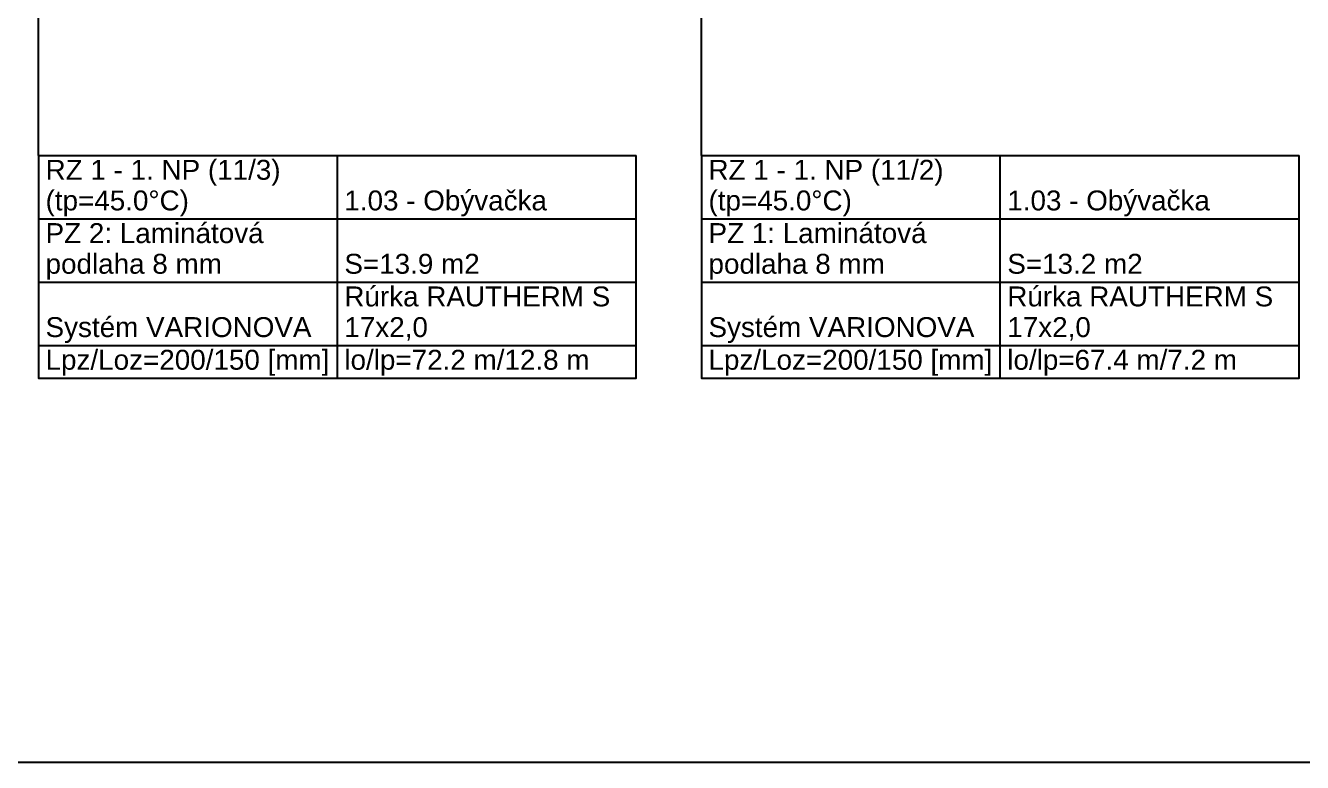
# Model space of a CAD drawing. Extents: x 43000 to 200282, y 3579 to 63943.
# Drawn here: x 112551 to 118962, y 3579 to 7280 of the extents above; entities that cross this region are included whole.
import ezdxf

# ---------------------------------------------------------------- set-up
doc = ezdxf.new("R2010")
doc.units = 0
doc.header["$MEASUREMENT"] = 0
doc.layers.get('0').update_dxf_attribs({"linetype": 'CONTINUOUS'})
doc.layers.add('TABU_KY', color=7, linetype='CONTINUOUS')
doc.styles.add('ARIAL', font='arial.ttf')

msp = doc.modelspace()

# ---------------------------------------------------------------- linework, layer by layer
at = {"linetype": 'Continuous', "ltscale": 0.2}
msp.add_line((143543.2, 3579.2), (101543.2, 3579.2), dxfattribs=at)
at = {"layer": 'TABU_KY'}
for p, q in [((115944.8, 6627.5), (115944.8, 8505.4)), ((112616.8, 6627.5), (112616.8, 8405.4)), ((112616.8, 6627.5), (115616.8, 6627.5)), ((114116.8, 6309.5), (114116.8, 6627.5)), ((115944.8, 6627.5), (118944.8, 6627.5)), ((117444.8, 6309.5), (117444.8, 6627.5)), ((112616.8, 6309.5), (115616.8, 6309.5)), ((114116.8, 5991.5), (114116.8, 6309.5)), ((115944.8, 6309.5), (118944.8, 6309.5)), ((117444.8, 5991.5), (117444.8, 6309.5)), ((112616.8, 5991.5), (115616.8, 5991.5)), ((114116.8, 5673.5), (114116.8, 5991.5)), ((115944.8, 5991.5), (118944.8, 5991.5)), ((117444.8, 5673.5), (117444.8, 5991.5)), ((112616.8, 5673.5), (115616.8, 5673.5)), ((114116.8, 5509.5), (114116.8, 5673.5)), ((115944.8, 5673.5), (118944.8, 5673.5)), ((117444.8, 5509.5), (117444.8, 5673.5))]:
    msp.add_line(p, q, dxfattribs=at)
for points in [[(112616.8, 6627.5), (112616.8, 5509.5), (115616.8, 5509.5), (115616.8, 6627.5)], [(115944.8, 6627.5), (115944.8, 5509.5), (118944.8, 5509.5), (118944.8, 6627.5)]]:
    msp.add_lwpolyline(points, dxfattribs=at)

# ---------------------------------------------------------------- texts
at = {"layer": 'TABU_KY', "style": 'ARIAL'}
for s, p in [('RZ 1 - 1. NP (11/3) ', (112651.8, 6505.5)), ('RZ 1 - 1. NP (11/2) ', (115979.8, 6505.5)), ('(tp=45.0°C)', (112651.8, 6351.5)), ('1.03 - Obývačka', (114151.8, 6351.5)), ('(tp=45.0°C)', (115979.8, 6351.5)), ('1.03 - Obývačka', (117479.8, 6351.5)), ('PZ 2: Laminátová', (112651.8, 6187.5)), ('PZ 1: Laminátová', (115979.8, 6187.5)), ('podlaha 8 mm', (112651.8, 6033.5)), ('S=13.9 m2', (114151.8, 6033.5)), ('podlaha 8 mm', (115979.8, 6033.5)), ('S=13.2 m2', (117479.8, 6033.5)), ('Rúrka RAUTHERM S', (114151.8, 5869.5)), ('Rúrka RAUTHERM S', (117479.8, 5869.5)), ('Systém VARIONOVA', (112651.8, 5715.5)), ('17x2,0', (114151.8, 5715.5)), ('Systém VARIONOVA', (115979.8, 5715.5)), ('17x2,0', (117479.8, 5715.5)), ('Lpz/Loz=200/150 [mm]', (112651.8, 5551.5)), ('lo/lp=72.2 m/12.8 m', (114151.8, 5551.5)), ('Lpz/Loz=200/150 [mm]', (115979.8, 5551.5)), ('lo/lp=67.4 m/7.2 m', (117479.8, 5551.5))]:
    msp.add_text(s, height=100, dxfattribs=at).set_placement(p)

doc.saveas('drawing.dxf')
